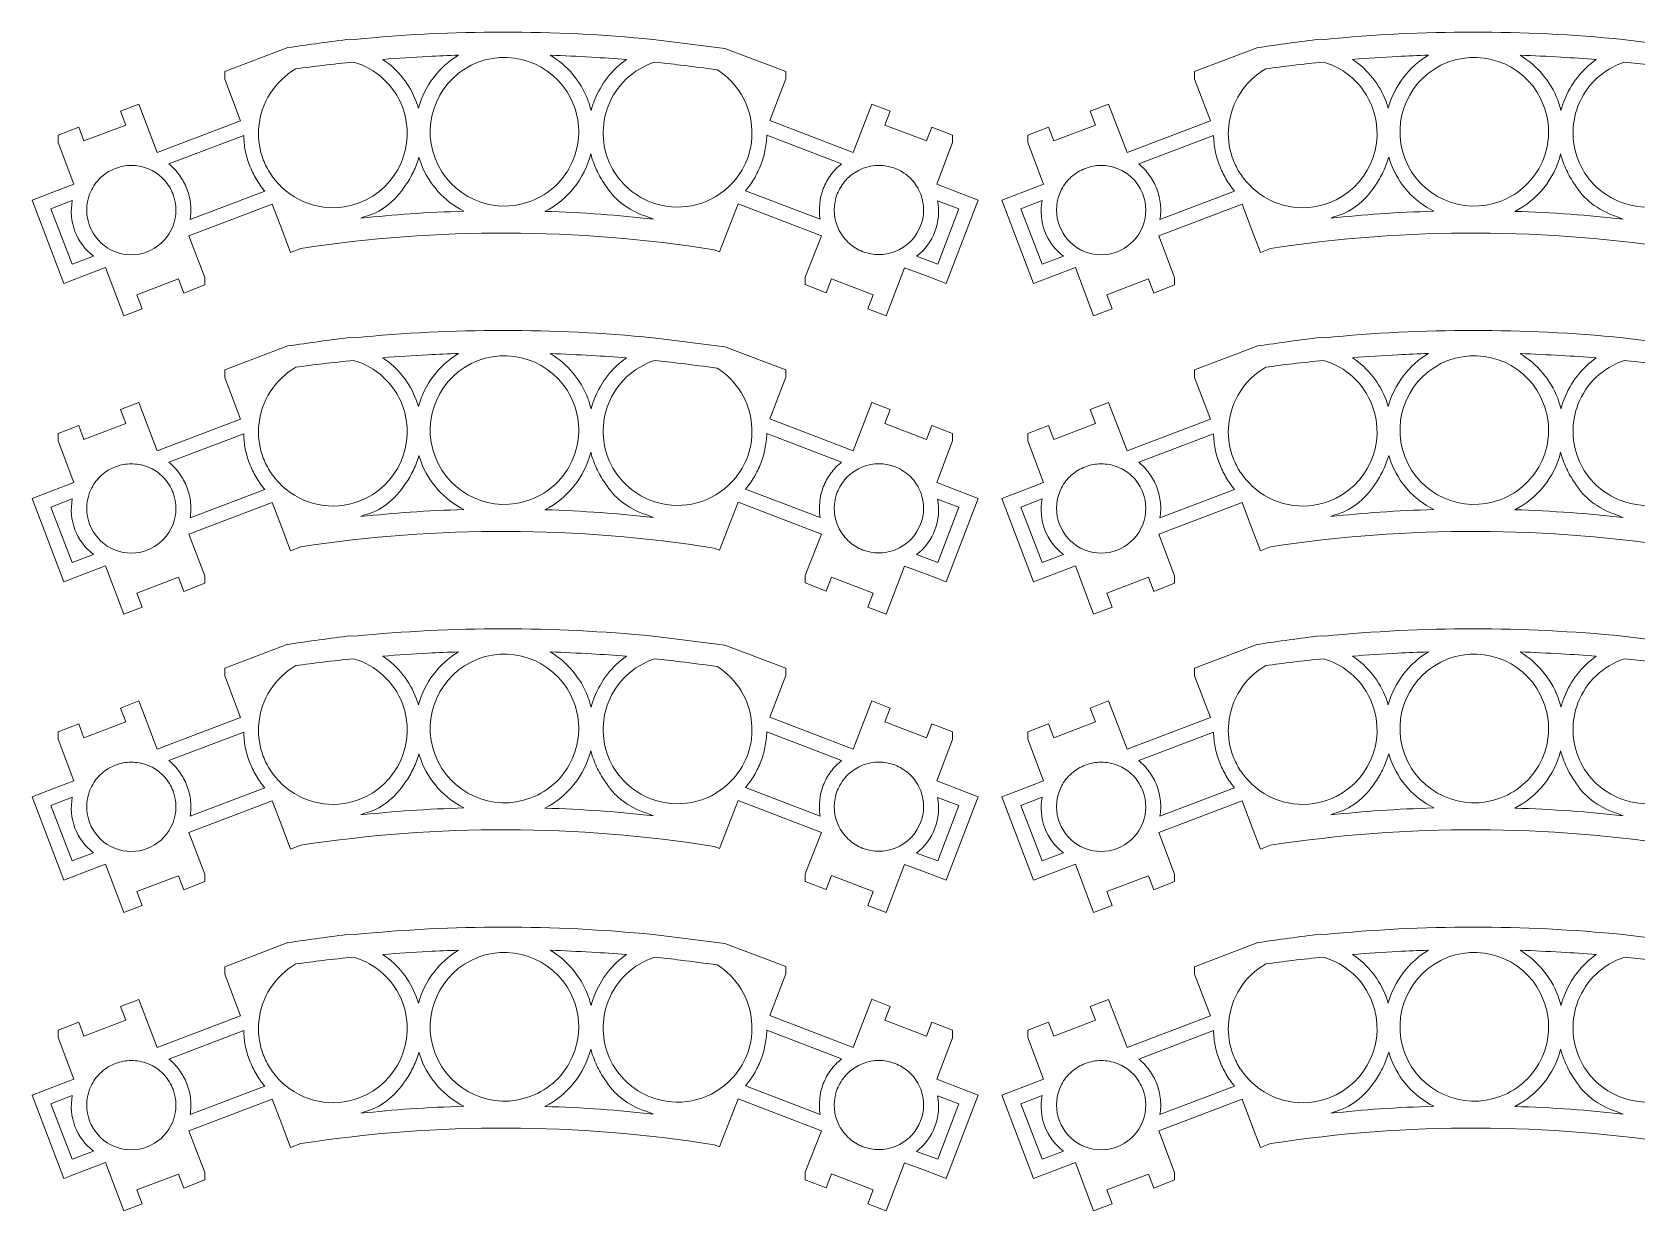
# Model space of a CAD drawing. Header units: millimetres. Extents: x 111 to 659, y 345 to 953.
# Drawn here: x 176.3 to 283.9, y 643.6 to 722.6 of the extents above; entities that cross this region are included whole.
import ezdxf

# ---------------------------------------------------------------- set-up
doc = ezdxf.new("R2010")
doc.units = ezdxf.units.MM
doc.header["$MEASUREMENT"] = 0
doc.layers.get('0').update_dxf_attribs({"linetype": 'CONTINUOUS', "lineweight": 0})

msp = doc.modelspace()

# ---------------------------------------------------------------- linework, layer by layer
for p, q in [((197.65, 722.12), (197.93, 722.1)), ((222.74, 721.5), (217.92, 722.1)), ((262.65, 722.12), (262.93, 722.1)), ((287.74, 721.5), (282.92, 722.1)), ((193.45, 721.55), (189.21, 719.94)), ((226.83, 719.96), (222.74, 721.5)), ((258.45, 721.55), (254.21, 719.94)), ((189.21, 719.44), (189.21, 719.94)), ((226.83, 719.96), (226.83, 719.46)), ((254.21, 719.44), (254.21, 719.94)), ((189.21, 719.44), (190.28, 716.64)), ((225.75, 716.67), (226.83, 719.46)), ((254.21, 719.44), (255.28, 716.64)), ((183.45, 717.75), (182.22, 717.28)), ((184.69, 714.52), (183.45, 717.75)), ((232.58, 717.76), (231.34, 714.53)), ((233.81, 717.28), (232.58, 717.76)), ((248.45, 717.75), (247.22, 717.28)), ((249.69, 714.52), (248.45, 717.75)), ((182.58, 716.35), (179.78, 715.29)), ((182.22, 717.28), (182.58, 716.35)), ((190.28, 716.64), (184.69, 714.52)), ((231.34, 714.53), (225.75, 716.67)), ((233.45, 716.36), (233.81, 717.28)), ((236.24, 715.29), (233.45, 716.36)), ((247.58, 716.35), (244.78, 715.29)), ((247.22, 717.28), (247.58, 716.35)), ((255.28, 716.64), (249.69, 714.52)), ((179.43, 716.22), (178.04, 715.69)), ((178.04, 715.69), (178.04, 715.19)), ((179.78, 715.29), (179.43, 716.22)), ((236.6, 716.22), (236.24, 715.29)), ((237.99, 715.68), (236.6, 716.22)), ((237.99, 715.18), (237.99, 715.68)), ((244.43, 716.22), (243.04, 715.69)), ((243.04, 715.69), (243.04, 715.19)), ((244.78, 715.29), (244.43, 716.22)), ((178.04, 715.19), (179.09, 712.39)), ((236.93, 712.39), (237.99, 715.18)), ((243.04, 715.19), (244.09, 712.39)), ((179.09, 712.39), (177.7, 711.86)), ((238.32, 711.86), (236.93, 712.39)), ((244.09, 712.39), (242.7, 711.86)), ((177.7, 711.86), (176.3, 711.33)), ((176.3, 711.33), (178.43, 705.74)), ((186.81, 708.93), (192.4, 711.05)), ((192.4, 711.05), (193.04, 709.39)), ((222.37, 707.86), (223.62, 711.08)), ((223.62, 711.08), (229.2, 708.94)), ((237.57, 705.73), (239.72, 711.32)), ((239.72, 711.32), (238.32, 711.86)), ((242.7, 711.86), (241.3, 711.33)), ((241.3, 711.33), (243.43, 705.74)), ((251.81, 708.93), (257.4, 711.05)), ((257.4, 711.05), (258.04, 709.39)), ((187.88, 706.14), (186.81, 708.93)), ((193.04, 709.39), (193.63, 707.82)), ((229.2, 708.94), (228.12, 706.16)), ((252.88, 706.14), (251.81, 708.93)), ((258.04, 709.39), (258.63, 707.82)), ((193.63, 707.82), (194.31, 708.08)), ((222.01, 708), (222.37, 707.86)), ((222.54, 708.3), (222.54, 708.3)), ((258.63, 707.82), (259.31, 708.08)), ((179.82, 706.27), (181.23, 706.81)), ((181.23, 706.81), (182.45, 703.57)), ((233.54, 703.58), (234.78, 706.79)), ((234.78, 706.79), (236.18, 706.27)), ((244.82, 706.27), (246.23, 706.81)), ((246.23, 706.81), (247.45, 703.57)), ((178.43, 705.74), (179.82, 706.27)), ((183.33, 704.97), (186.12, 706.04)), ((186.12, 706.04), (186.48, 705.1)), ((186.48, 705.1), (187.88, 705.64)), ((187.88, 706.14), (187.88, 705.64)), ((228.12, 705.66), (228.12, 706.16)), ((228.12, 705.66), (229.53, 705.12)), ((229.53, 705.12), (229.88, 706.05)), ((229.88, 706.05), (232.67, 704.97)), ((236.18, 706.27), (237.57, 705.73)), ((243.43, 705.74), (244.82, 706.27)), ((248.33, 704.97), (251.12, 706.04)), ((251.12, 706.04), (251.48, 705.1)), ((251.48, 705.1), (252.88, 705.64)), ((252.88, 706.14), (252.88, 705.64)), ((183.69, 704.04), (183.33, 704.97)), ((232.67, 704.97), (232.31, 704.04)), ((248.69, 704.04), (248.33, 704.97)), ((182.45, 703.57), (183.69, 704.04)), ((232.31, 704.04), (233.54, 703.58)), ((247.45, 703.57), (248.69, 704.04)), ((193.45, 701.55), (189.21, 699.94)), ((197.65, 702.12), (197.93, 702.1)), ((222.74, 701.5), (217.92, 702.1)), ((226.83, 699.96), (222.74, 701.5)), ((258.45, 701.55), (254.21, 699.94)), ((262.65, 702.12), (262.93, 702.1)), ((287.74, 701.5), (282.92, 702.1)), ((189.21, 699.44), (189.21, 699.94)), ((189.21, 699.44), (190.28, 696.64)), ((225.75, 696.67), (226.83, 699.46)), ((226.83, 699.96), (226.83, 699.46)), ((254.21, 699.44), (254.21, 699.94)), ((254.21, 699.44), (255.28, 696.64)), ((183.45, 697.75), (182.22, 697.28)), ((182.22, 697.28), (182.58, 696.35)), ((184.69, 694.52), (183.45, 697.75)), ((232.58, 697.76), (231.34, 694.53)), ((233.81, 697.28), (232.58, 697.76)), ((233.45, 696.36), (233.81, 697.28)), ((248.45, 697.75), (247.22, 697.28)), ((247.22, 697.28), (247.58, 696.35)), ((249.69, 694.52), (248.45, 697.75)), ((179.43, 696.22), (178.04, 695.69)), ((179.78, 695.29), (179.43, 696.22)), ((182.58, 696.35), (179.78, 695.29)), ((190.28, 696.64), (184.69, 694.52)), ((231.34, 694.53), (225.75, 696.67)), ((236.24, 695.29), (233.45, 696.36)), ((236.6, 696.22), (236.24, 695.29)), ((237.99, 695.68), (236.6, 696.22)), ((244.43, 696.22), (243.04, 695.69)), ((244.78, 695.29), (244.43, 696.22)), ((247.58, 696.35), (244.78, 695.29)), ((255.28, 696.64), (249.69, 694.52)), ((178.04, 695.69), (178.04, 695.19)), ((178.04, 695.19), (179.09, 692.39)), ((236.93, 692.39), (237.99, 695.18)), ((237.99, 695.18), (237.99, 695.68)), ((243.04, 695.69), (243.04, 695.19)), ((243.04, 695.19), (244.09, 692.39)), ((177.7, 691.86), (176.3, 691.33)), ((179.09, 692.39), (177.7, 691.86)), ((238.32, 691.86), (236.93, 692.39)), ((239.72, 691.32), (238.32, 691.86)), ((242.7, 691.86), (241.3, 691.33)), ((244.09, 692.39), (242.7, 691.86)), ((176.3, 691.33), (178.43, 685.74)), ((186.81, 688.93), (192.4, 691.05)), ((192.4, 691.05), (193.04, 689.39)), ((222.37, 687.86), (223.62, 691.08)), ((223.62, 691.08), (229.2, 688.94)), ((237.57, 685.73), (239.72, 691.32)), ((241.3, 691.33), (243.43, 685.74)), ((251.81, 688.93), (257.4, 691.05)), ((257.4, 691.05), (258.04, 689.39)), ((187.88, 686.14), (186.81, 688.93)), ((193.04, 689.39), (193.63, 687.82)), ((229.2, 688.94), (228.12, 686.16)), ((252.88, 686.14), (251.81, 688.93)), ((258.04, 689.39), (258.63, 687.82)), ((193.63, 687.82), (194.31, 688.08)), ((222.01, 688), (222.37, 687.86)), ((222.54, 688.3), (222.54, 688.3)), ((258.63, 687.82), (259.31, 688.08)), ((178.43, 685.74), (179.82, 686.27)), ((179.82, 686.27), (181.23, 686.81)), ((181.23, 686.81), (182.45, 683.57)), ((233.54, 683.58), (234.78, 686.79)), ((234.78, 686.79), (236.18, 686.27)), ((236.18, 686.27), (237.57, 685.73)), ((243.43, 685.74), (244.82, 686.27)), ((244.82, 686.27), (246.23, 686.81)), ((246.23, 686.81), (247.45, 683.57)), ((183.33, 684.97), (186.12, 686.04)), ((186.12, 686.04), (186.48, 685.1)), ((186.48, 685.1), (187.88, 685.64)), ((187.88, 686.14), (187.88, 685.64)), ((228.12, 685.66), (228.12, 686.16)), ((228.12, 685.66), (229.53, 685.12)), ((229.53, 685.12), (229.88, 686.05)), ((229.88, 686.05), (232.67, 684.97)), ((248.33, 684.97), (251.12, 686.04)), ((251.12, 686.04), (251.48, 685.1)), ((251.48, 685.1), (252.88, 685.64)), ((252.88, 686.14), (252.88, 685.64)), ((183.69, 684.04), (183.33, 684.97)), ((232.67, 684.97), (232.31, 684.04)), ((248.69, 684.04), (248.33, 684.97)), ((182.45, 683.57), (183.69, 684.04)), ((232.31, 684.04), (233.54, 683.58)), ((247.45, 683.57), (248.69, 684.04)), ((197.65, 682.12), (197.93, 682.1)), ((222.74, 681.5), (217.92, 682.1)), ((262.65, 682.12), (262.93, 682.1)), ((287.74, 681.5), (282.92, 682.1)), ((193.45, 681.55), (189.21, 679.94)), ((226.83, 679.96), (222.74, 681.5)), ((258.45, 681.55), (254.21, 679.94)), ((189.21, 679.44), (189.21, 679.94)), ((226.83, 679.96), (226.83, 679.46)), ((254.21, 679.44), (254.21, 679.94)), ((189.21, 679.44), (190.28, 676.64)), ((225.75, 676.67), (226.83, 679.46)), ((254.21, 679.44), (255.28, 676.64)), ((183.45, 677.75), (182.22, 677.28)), ((184.69, 674.52), (183.45, 677.75)), ((232.58, 677.76), (231.34, 674.53)), ((233.81, 677.28), (232.58, 677.76)), ((248.45, 677.75), (247.22, 677.28)), ((249.69, 674.52), (248.45, 677.75)), ((182.22, 677.28), (182.58, 676.35)), ((190.28, 676.64), (184.69, 674.52)), ((231.34, 674.53), (225.75, 676.67)), ((233.45, 676.36), (233.81, 677.28)), ((247.22, 677.28), (247.58, 676.35)), ((255.28, 676.64), (249.69, 674.52)), ((179.43, 676.22), (178.04, 675.69)), ((178.04, 675.69), (178.04, 675.19)), ((179.78, 675.29), (179.43, 676.22)), ((182.58, 676.35), (179.78, 675.29)), ((236.24, 675.29), (233.45, 676.36)), ((236.6, 676.22), (236.24, 675.29)), ((237.99, 675.68), (236.6, 676.22)), ((237.99, 675.18), (237.99, 675.68)), ((244.43, 676.22), (243.04, 675.69)), ((243.04, 675.69), (243.04, 675.19)), ((244.78, 675.29), (244.43, 676.22)), ((247.58, 676.35), (244.78, 675.29)), ((178.04, 675.19), (179.09, 672.39)), ((236.93, 672.39), (237.99, 675.18)), ((243.04, 675.19), (244.09, 672.39)), ((179.09, 672.39), (177.7, 671.86)), ((238.32, 671.86), (236.93, 672.39)), ((244.09, 672.39), (242.7, 671.86)), ((177.7, 671.86), (176.3, 671.33)), ((176.3, 671.33), (178.43, 665.74)), ((237.57, 665.73), (239.72, 671.32)), ((239.72, 671.32), (238.32, 671.86)), ((242.7, 671.86), (241.3, 671.33)), ((241.3, 671.33), (243.43, 665.74)), ((186.81, 668.93), (192.4, 671.05)), ((192.4, 671.05), (193.04, 669.39)), ((222.37, 667.86), (223.62, 671.08)), ((223.62, 671.08), (229.2, 668.94)), ((251.81, 668.93), (257.4, 671.05)), ((257.4, 671.05), (258.04, 669.39)), ((193.04, 669.39), (193.63, 667.82)), ((258.04, 669.39), (258.63, 667.82)), ((187.88, 666.14), (186.81, 668.93)), ((193.63, 667.82), (194.31, 668.08)), ((222.01, 668), (222.37, 667.86)), ((222.54, 668.3), (222.54, 668.3)), ((229.2, 668.94), (228.12, 666.16)), ((252.88, 666.14), (251.81, 668.93)), ((258.63, 667.82), (259.31, 668.08)), ((178.43, 665.74), (179.82, 666.27)), ((179.82, 666.27), (181.23, 666.81)), ((181.23, 666.81), (182.45, 663.57)), ((183.33, 664.97), (186.12, 666.04)), ((186.12, 666.04), (186.48, 665.1)), ((187.88, 666.14), (187.88, 665.64)), ((228.12, 665.66), (228.12, 666.16)), ((229.53, 665.12), (229.88, 666.05)), ((229.88, 666.05), (232.67, 664.97)), ((233.54, 663.58), (234.78, 666.79)), ((234.78, 666.79), (236.18, 666.27)), ((236.18, 666.27), (237.57, 665.73)), ((243.43, 665.74), (244.82, 666.27)), ((244.82, 666.27), (246.23, 666.81)), ((246.23, 666.81), (247.45, 663.57)), ((248.33, 664.97), (251.12, 666.04)), ((251.12, 666.04), (251.48, 665.1)), ((252.88, 666.14), (252.88, 665.64)), ((183.69, 664.04), (183.33, 664.97)), ((186.48, 665.1), (187.88, 665.64)), ((228.12, 665.66), (229.53, 665.12)), ((232.67, 664.97), (232.31, 664.04)), ((248.69, 664.04), (248.33, 664.97)), ((251.48, 665.1), (252.88, 665.64)), ((182.45, 663.57), (183.69, 664.04)), ((232.31, 664.04), (233.54, 663.58)), ((247.45, 663.57), (248.69, 664.04)), ((193.45, 661.55), (189.21, 659.94)), ((197.65, 662.12), (197.93, 662.1)), ((222.74, 661.5), (217.92, 662.1)), ((226.83, 659.96), (222.74, 661.5)), ((258.45, 661.55), (254.21, 659.94)), ((262.65, 662.12), (262.93, 662.1)), ((287.74, 661.5), (282.92, 662.1)), ((189.21, 659.44), (189.21, 659.94)), ((189.21, 659.44), (190.28, 656.64)), ((225.75, 656.67), (226.83, 659.46)), ((226.83, 659.96), (226.83, 659.46)), ((254.21, 659.44), (254.21, 659.94)), ((254.21, 659.44), (255.28, 656.64)), ((183.45, 657.75), (182.22, 657.28)), ((182.22, 657.28), (182.58, 656.35)), ((184.69, 654.52), (183.45, 657.75)), ((232.58, 657.76), (231.34, 654.53)), ((233.81, 657.28), (232.58, 657.76)), ((233.45, 656.36), (233.81, 657.28)), ((248.45, 657.75), (247.22, 657.28)), ((247.22, 657.28), (247.58, 656.35)), ((249.69, 654.52), (248.45, 657.75)), ((179.43, 656.22), (178.04, 655.69)), ((179.78, 655.29), (179.43, 656.22)), ((182.58, 656.35), (179.78, 655.29)), ((190.28, 656.64), (184.69, 654.52)), ((231.34, 654.53), (225.75, 656.67)), ((236.24, 655.29), (233.45, 656.36)), ((236.6, 656.22), (236.24, 655.29)), ((237.99, 655.68), (236.6, 656.22)), ((244.43, 656.22), (243.04, 655.69)), ((244.78, 655.29), (244.43, 656.22)), ((247.58, 656.35), (244.78, 655.29)), ((255.28, 656.64), (249.69, 654.52)), ((178.04, 655.69), (178.04, 655.19)), ((178.04, 655.19), (179.09, 652.39)), ((236.93, 652.39), (237.99, 655.18)), ((237.99, 655.18), (237.99, 655.68)), ((243.04, 655.69), (243.04, 655.19)), ((243.04, 655.19), (244.09, 652.39)), ((177.7, 651.86), (176.3, 651.33)), ((179.09, 652.39), (177.7, 651.86)), ((238.32, 651.86), (236.93, 652.39)), ((239.72, 651.32), (238.32, 651.86)), ((242.7, 651.86), (241.3, 651.33)), ((244.09, 652.39), (242.7, 651.86)), ((176.3, 651.33), (178.43, 645.74)), ((186.81, 648.93), (192.4, 651.05)), ((192.4, 651.05), (193.04, 649.39)), ((222.37, 647.86), (223.62, 651.08)), ((223.62, 651.08), (229.2, 648.94)), ((237.57, 645.73), (239.72, 651.32)), ((241.3, 651.33), (243.43, 645.74)), ((251.81, 648.93), (257.4, 651.05)), ((257.4, 651.05), (258.04, 649.39)), ((187.88, 646.14), (186.81, 648.93)), ((193.04, 649.39), (193.63, 647.82)), ((229.2, 648.94), (228.12, 646.16)), ((252.88, 646.14), (251.81, 648.93)), ((258.04, 649.39), (258.63, 647.82)), ((193.63, 647.82), (194.31, 648.08)), ((222.01, 648), (222.37, 647.86)), ((222.54, 648.3), (222.54, 648.3)), ((258.63, 647.82), (259.31, 648.08)), ((179.82, 646.27), (181.23, 646.81)), ((181.23, 646.81), (182.45, 643.57)), ((233.54, 643.58), (234.78, 646.79)), ((234.78, 646.79), (236.18, 646.27)), ((244.82, 646.27), (246.23, 646.81)), ((246.23, 646.81), (247.45, 643.57)), ((178.43, 645.74), (179.82, 646.27)), ((183.33, 644.97), (186.12, 646.04)), ((186.12, 646.04), (186.48, 645.1)), ((186.48, 645.1), (187.88, 645.64)), ((187.88, 646.14), (187.88, 645.64)), ((228.12, 645.66), (228.12, 646.16)), ((228.12, 645.66), (229.53, 645.12)), ((229.53, 645.12), (229.88, 646.05)), ((229.88, 646.05), (232.67, 644.97)), ((236.18, 646.27), (237.57, 645.73)), ((243.43, 645.74), (244.82, 646.27)), ((248.33, 644.97), (251.12, 646.04)), ((251.12, 646.04), (251.48, 645.1)), ((251.48, 645.1), (252.88, 645.64)), ((252.88, 646.14), (252.88, 645.64)), ((183.69, 644.04), (183.33, 644.97)), ((232.67, 644.97), (232.31, 644.04)), ((248.69, 644.04), (248.33, 644.97)), ((182.45, 643.57), (183.69, 644.04)), ((232.31, 644.04), (233.54, 643.58)), ((247.45, 643.57), (248.69, 644.04))]:
    msp.add_line(p, q)
for points in [[(202.05, 717.93, 0.077823), (201.16, 719.51, 0.076395), (199.81, 720.76, -0.005371), (202.83, 720.96, -0.007873), (204.89, 721.04, 0.194251), (202.2, 717.5), (202.05, 717.93)], [(212.61, 717.68, -0.415192), (209.73, 711.25, -0.413691), (203.31, 714.13, -0.413162), (206.19, 720.57, -0.414145), (212.61, 717.68)], [(213.98, 717.98, 0.013291), (213.84, 717.58, 0.02236), (213.77, 717.33, 0.004326), (213.61, 717.88, 0.014539), (213.55, 718.04, 0.16748), (211.03, 721.04, -0.00559), (213.79, 720.91, -0.006552), (216.14, 720.75, 0.076515), (214.87, 719.55, 0.074146), (213.98, 717.98)], [(267.05, 717.93, 0.077823), (266.16, 719.51, 0.076395), (264.81, 720.76, -0.005371), (267.83, 720.96, -0.007873), (269.89, 721.04, 0.194251), (267.2, 717.5), (267.05, 717.93)], [(277.61, 717.68, -0.415192), (274.73, 711.25, -0.413691), (268.31, 714.13, -0.413162), (271.19, 720.57, -0.414145), (277.61, 717.68)], [(278.98, 717.98, 0.013291), (278.84, 717.58, 0.02236), (278.77, 717.33, 0.004326), (278.61, 717.88, 0.014539), (278.55, 718.04, 0.16748), (276.03, 721.04, -0.00559), (278.79, 720.91, -0.006552), (281.14, 720.75, 0.076515), (279.87, 719.55, 0.074146), (278.98, 717.98)], [(198.23, 711.14, -0.287831), (193.05, 712.18), (192.91, 712.32, -0.052854), (192.28, 713.1, -0.050815), (191.8, 714.03, -0.102063), (191.48, 716.04), (191.5, 716.24, -0.24494), (193.98, 720.12, -0.00509), (195.8, 720.36, -0.004547), (197.85, 720.58, -0.236269), (201.12, 717.57, -0.414028), (198.23, 711.14)], [(224.53, 716.27), (224.54, 716.07, -0.054425), (224.49, 715.05, -0.053487), (224.22, 714.05, -0.100953), (223.12, 712.35), (222.98, 712.21, -0.287067), (217.78, 711.19, -0.415558), (214.91, 717.62, -0.226917), (218.02, 720.57, -0.007068), (219.76, 720.38, -0.005027), (222.21, 720.06, -0.236584), (224.53, 716.27)], [(263.23, 711.14, -0.287831), (258.05, 712.18), (257.91, 712.32, -0.052854), (257.28, 713.1, -0.050815), (256.8, 714.03, -0.102063), (256.48, 716.04), (256.5, 716.24, -0.24494), (258.98, 720.12, -0.00509), (260.8, 720.36, -0.004547), (262.85, 720.58, -0.236269), (266.12, 717.57, -0.414028), (263.23, 711.14)], [(289.53, 716.27), (289.54, 716.07, -0.054425), (289.49, 715.05, -0.053487), (289.22, 714.05, -0.100953), (288.12, 712.35), (287.98, 712.21, -0.287067), (282.78, 711.19, -0.415558), (279.91, 717.62, -0.226917), (283.02, 720.57, -0.007068), (284.76, 720.38, -0.005027), (287.21, 720.06, -0.236584), (289.53, 716.27)], [(186.68, 712.08, 0.06475), (186.18, 713, 0.065968), (185.47, 713.75), (190.49, 715.66, 0.044697), (190.59, 714.66, 0.043134), (190.88, 713.67, 0.041118), (191.32, 712.75, 0.041962), (191.9, 711.93), (186.89, 710.02, 0.069681), (186.93, 711.04, 0.065961), (186.68, 712.08)], [(229.33, 712.1, 0.132628), (229.12, 710.04), (224.12, 711.96, 0.041693), (224.69, 712.76, 0.038876), (225.15, 713.7, 0.042088), (225.42, 714.63, 0.03848), (225.55, 715.68), (230.56, 713.76, 0.066325), (229.84, 713.02, 0.064288), (229.33, 712.1)], [(251.68, 712.08, 0.06475), (251.18, 713, 0.065968), (250.47, 713.75), (255.49, 715.66, 0.044697), (255.59, 714.66, 0.043134), (255.88, 713.67, 0.041118), (256.32, 712.75, 0.041962), (256.9, 711.93), (251.89, 710.02, 0.069681), (251.93, 711.04, 0.065961), (251.68, 712.08)], [(198.34, 710.11), (198.59, 710.22, 0.100766), (200.05, 710.93, 0.086609), (201.33, 712.32, 0.043118), (201.86, 713.23, 0.043491), (202.23, 714.21), (202.37, 713.78, 0.186024), (205.24, 710.58, 0.009334), (201.65, 710.41, 0.010074), (198.34, 710.11)], [(214.7, 712.37, 0.091045), (215.82, 711.11, 0.084168), (217.43, 710.25), (217.94, 710.05, 0.010209), (214.41, 710.38, 0.009685), (210.67, 710.57, 0.106995), (212.62, 712.15, 0.105702), (213.75, 714.42, 0.045155), (214.14, 713.34, 0.046146), (214.7, 712.37)], [(263.34, 710.11), (263.59, 710.22, 0.100766), (265.05, 710.93, 0.086609), (266.33, 712.32, 0.043118), (266.86, 713.23, 0.043491), (267.23, 714.21), (267.37, 713.78, 0.186024), (270.24, 710.58, 0.009334), (266.65, 710.41, 0.010074), (263.34, 710.11)], [(279.7, 712.37, 0.091045), (280.82, 711.11, 0.084168), (282.43, 710.25), (282.94, 710.05, 0.010209), (279.41, 710.38, 0.009685), (275.67, 710.57, 0.106995), (277.62, 712.15, 0.105702), (278.75, 714.42, 0.045155), (279.14, 713.34, 0.046146), (279.7, 712.37)], [(184.02, 707.86, -0.182868), (181.89, 707.86), (181.58, 708, -0.184268), (180.16, 709.6, -0.182216), (180.16, 711.73), (180.3, 712.04, -0.090804), (180.97, 712.9, -0.092576), (181.9, 713.45, -0.093671), (182.94, 713.65, -0.089911), (184.03, 713.45), (184.34, 713.32, -0.091831), (185.18, 712.66, -0.08886), (185.75, 711.72, -0.181041), (185.75, 709.59), (185.61, 709.29, -0.181394), (184.02, 707.86)], [(234.12, 713.46, -0.088924), (235.07, 712.88, -0.092954), (235.72, 712.04), (235.86, 711.73, -0.087529), (236.05, 710.63, -0.092877), (235.85, 709.6, -0.186269), (234.43, 708.01), (234.11, 707.87, -0.18288), (231.99, 707.87, -0.092851), (231.08, 708.42, -0.088925), (230.4, 709.29), (230.26, 709.6, -0.184249), (230.27, 711.74, -0.087631), (230.85, 712.67, -0.090656), (231.69, 713.32), (232, 713.46, -0.184413), (234.12, 713.46)], [(249.02, 707.86, -0.182868), (246.89, 707.86), (246.58, 708, -0.184268), (245.16, 709.6, -0.182216), (245.16, 711.73), (245.3, 712.04, -0.090804), (245.97, 712.9, -0.092576), (246.9, 713.45, -0.093671), (247.94, 713.65, -0.089911), (249.03, 713.45), (249.34, 713.32, -0.091831), (250.18, 712.66, -0.08886), (250.75, 711.72, -0.181041), (250.75, 709.59), (250.61, 709.29, -0.181394), (249.02, 707.86)], [(178.99, 707.03), (180.42, 707.57, -0.285719), (179, 711.3), (177.57, 710.75), (178.99, 707.03)], [(237, 707.03), (235.57, 707.56, 0.285719), (236.99, 711.29), (238.42, 710.74), (237, 707.03)], [(243.99, 707.03), (245.42, 707.57, -0.285719), (244, 711.3), (242.57, 710.75), (243.99, 707.03)], [(198.23, 691.14, -0.287831), (193.05, 692.18), (192.91, 692.32, -0.052854), (192.28, 693.1, -0.050815), (191.8, 694.03, -0.102063), (191.48, 696.04), (191.5, 696.24, -0.24494), (193.98, 700.12, -0.00509), (195.8, 700.36, -0.004547), (197.85, 700.58, -0.236269), (201.12, 697.57, -0.414028), (198.23, 691.14)], [(202.05, 697.93, 0.077823), (201.16, 699.51, 0.076395), (199.81, 700.76, -0.005371), (202.83, 700.96, -0.007873), (204.89, 701.04, 0.194251), (202.2, 697.5), (202.05, 697.93)], [(212.61, 697.68, -0.415192), (209.73, 691.25, -0.413691), (203.31, 694.13, -0.413162), (206.19, 700.57, -0.414145), (212.61, 697.68)], [(213.98, 697.98, 0.013291), (213.84, 697.58, 0.02236), (213.77, 697.33, 0.004326), (213.61, 697.88, 0.014539), (213.55, 698.04, 0.16748), (211.03, 701.04, -0.00559), (213.79, 700.91, -0.006552), (216.14, 700.75, 0.076515), (214.87, 699.55, 0.074146), (213.98, 697.98)], [(224.53, 696.27), (224.54, 696.07, -0.054425), (224.49, 695.05, -0.053487), (224.22, 694.05, -0.100953), (223.12, 692.35), (222.98, 692.21, -0.287067), (217.78, 691.19, -0.415558), (214.91, 697.62, -0.226917), (218.02, 700.57, -0.007068), (219.76, 700.38, -0.005027), (222.21, 700.06, -0.236584), (224.53, 696.27)], [(263.23, 691.14, -0.287831), (258.05, 692.18), (257.91, 692.32, -0.052854), (257.28, 693.1, -0.050815), (256.8, 694.03, -0.102063), (256.48, 696.04), (256.5, 696.24, -0.24494), (258.98, 700.12, -0.00509), (260.8, 700.36, -0.004547), (262.85, 700.58, -0.236269), (266.12, 697.57, -0.414028), (263.23, 691.14)], [(267.05, 697.93, 0.077823), (266.16, 699.51, 0.076395), (264.81, 700.76, -0.005371), (267.83, 700.96, -0.007873), (269.89, 701.04, 0.194251), (267.2, 697.5), (267.05, 697.93)], [(277.61, 697.68, -0.415192), (274.73, 691.25, -0.413691), (268.31, 694.13, -0.413162), (271.19, 700.57, -0.414145), (277.61, 697.68)], [(278.98, 697.98, 0.013291), (278.84, 697.58, 0.02236), (278.77, 697.33, 0.004326), (278.61, 697.88, 0.014539), (278.55, 698.04, 0.16748), (276.03, 701.04, -0.00559), (278.79, 700.91, -0.006552), (281.14, 700.75, 0.076515), (279.87, 699.55, 0.074146), (278.98, 697.98)], [(289.53, 696.27), (289.54, 696.07, -0.054425), (289.49, 695.05, -0.053487), (289.22, 694.05, -0.100953), (288.12, 692.35), (287.98, 692.21, -0.287067), (282.78, 691.19, -0.415558), (279.91, 697.62, -0.226917), (283.02, 700.57, -0.007068), (284.76, 700.38, -0.005027), (287.21, 700.06, -0.236584), (289.53, 696.27)], [(186.68, 692.08, 0.06475), (186.18, 693, 0.065968), (185.47, 693.75), (190.49, 695.66, 0.044697), (190.59, 694.66, 0.043134), (190.88, 693.67, 0.041118), (191.32, 692.75, 0.041962), (191.9, 691.93), (186.89, 690.02, 0.069681), (186.93, 691.04, 0.065961), (186.68, 692.08)], [(229.33, 692.1, 0.132628), (229.12, 690.04), (224.12, 691.96, 0.041693), (224.69, 692.76, 0.038876), (225.15, 693.7, 0.042088), (225.42, 694.63, 0.03848), (225.55, 695.68), (230.56, 693.76, 0.066325), (229.84, 693.02, 0.064288), (229.33, 692.1)], [(251.68, 692.08, 0.06475), (251.18, 693, 0.065968), (250.47, 693.75), (255.49, 695.66, 0.044697), (255.59, 694.66, 0.043134), (255.88, 693.67, 0.041118), (256.32, 692.75, 0.041962), (256.9, 691.93), (251.89, 690.02, 0.069681), (251.93, 691.04, 0.065961), (251.68, 692.08)], [(198.34, 690.11), (198.59, 690.22, 0.100766), (200.05, 690.93, 0.086609), (201.33, 692.32, 0.043118), (201.86, 693.23, 0.043491), (202.23, 694.21), (202.37, 693.78, 0.186024), (205.24, 690.58, 0.009334), (201.65, 690.41, 0.010074), (198.34, 690.11)], [(214.7, 692.37, 0.091045), (215.82, 691.11, 0.084168), (217.43, 690.25), (217.94, 690.05, 0.010209), (214.41, 690.38, 0.009685), (210.67, 690.57, 0.106995), (212.62, 692.15, 0.105702), (213.75, 694.42, 0.045155), (214.14, 693.34, 0.046146), (214.7, 692.37)], [(263.34, 690.11), (263.59, 690.22, 0.100766), (265.05, 690.93, 0.086609), (266.33, 692.32, 0.043118), (266.86, 693.23, 0.043491), (267.23, 694.21), (267.37, 693.78, 0.186024), (270.24, 690.58, 0.009334), (266.65, 690.41, 0.010074), (263.34, 690.11)], [(279.7, 692.37, 0.091045), (280.82, 691.11, 0.084168), (282.43, 690.25), (282.94, 690.05, 0.010209), (279.41, 690.38, 0.009685), (275.67, 690.57, 0.106995), (277.62, 692.15, 0.105702), (278.75, 694.42, 0.045155), (279.14, 693.34, 0.046146), (279.7, 692.37)], [(184.02, 687.86, -0.182868), (181.89, 687.86), (181.58, 688, -0.184268), (180.16, 689.6, -0.182216), (180.16, 691.73), (180.3, 692.04, -0.090804), (180.97, 692.9, -0.092576), (181.9, 693.45, -0.093671), (182.94, 693.65, -0.089911), (184.03, 693.45), (184.34, 693.32, -0.091831), (185.18, 692.66, -0.08886), (185.75, 691.72, -0.181041), (185.75, 689.59), (185.61, 689.29, -0.181394), (184.02, 687.86)], [(234.12, 693.46, -0.088924), (235.07, 692.88, -0.092954), (235.72, 692.04), (235.86, 691.73, -0.087529), (236.05, 690.63, -0.092877), (235.85, 689.6, -0.186269), (234.43, 688.01), (234.11, 687.87, -0.18288), (231.99, 687.87, -0.092851), (231.08, 688.42, -0.088925), (230.4, 689.29), (230.26, 689.6, -0.184249), (230.27, 691.74, -0.087631), (230.85, 692.67, -0.090656), (231.69, 693.32), (232, 693.46, -0.184413), (234.12, 693.46)], [(249.02, 687.86, -0.182868), (246.89, 687.86), (246.58, 688, -0.184268), (245.16, 689.6, -0.182216), (245.16, 691.73), (245.3, 692.04, -0.090804), (245.97, 692.9, -0.092576), (246.9, 693.45, -0.093671), (247.94, 693.65, -0.089911), (249.03, 693.45), (249.34, 693.32, -0.091831), (250.18, 692.66, -0.08886), (250.75, 691.72, -0.181041), (250.75, 689.59), (250.61, 689.29, -0.181394), (249.02, 687.86)], [(178.99, 687.03), (180.42, 687.57, -0.285719), (179, 691.3), (177.57, 690.75), (178.99, 687.03)], [(237, 687.03), (235.57, 687.56, 0.285719), (236.99, 691.29), (238.42, 690.74), (237, 687.03)], [(243.99, 687.03), (245.42, 687.57, -0.285719), (244, 691.3), (242.57, 690.75), (243.99, 687.03)], [(202.05, 677.93, 0.077823), (201.16, 679.51, 0.076395), (199.81, 680.76, -0.005371), (202.83, 680.96, -0.007873), (204.89, 681.04, 0.194251), (202.2, 677.5), (202.05, 677.93)], [(212.61, 677.68, -0.415192), (209.73, 671.25, -0.413691), (203.31, 674.13, -0.413162), (206.19, 680.57, -0.414145), (212.61, 677.68)], [(213.98, 677.98, 0.013291), (213.84, 677.58, 0.02236), (213.77, 677.33, 0.004326), (213.61, 677.88, 0.014539), (213.55, 678.04, 0.16748), (211.03, 681.04, -0.00559), (213.79, 680.91, -0.006552), (216.14, 680.75, 0.076515), (214.87, 679.55, 0.074146), (213.98, 677.98)], [(267.05, 677.93, 0.077823), (266.16, 679.51, 0.076395), (264.81, 680.76, -0.005371), (267.83, 680.96, -0.007873), (269.89, 681.04, 0.194251), (267.2, 677.5), (267.05, 677.93)], [(277.61, 677.68, -0.415192), (274.73, 671.25, -0.413691), (268.31, 674.13, -0.413162), (271.19, 680.57, -0.414145), (277.61, 677.68)], [(278.98, 677.98, 0.013291), (278.84, 677.58, 0.02236), (278.77, 677.33, 0.004326), (278.61, 677.88, 0.014539), (278.55, 678.04, 0.16748), (276.03, 681.04, -0.00559), (278.79, 680.91, -0.006552), (281.14, 680.75, 0.076515), (279.87, 679.55, 0.074146), (278.98, 677.98)], [(198.23, 671.14, -0.287831), (193.05, 672.18), (192.91, 672.32, -0.052854), (192.28, 673.1, -0.050815), (191.8, 674.03, -0.102063), (191.48, 676.04), (191.5, 676.24, -0.24494), (193.98, 680.12, -0.00509), (195.8, 680.36, -0.004547), (197.85, 680.58, -0.236269), (201.12, 677.57, -0.414028), (198.23, 671.14)], [(224.53, 676.27), (224.54, 676.07, -0.054425), (224.49, 675.05, -0.053487), (224.22, 674.05, -0.100953), (223.12, 672.35), (222.98, 672.21, -0.287067), (217.78, 671.19, -0.415558), (214.91, 677.62, -0.226917), (218.02, 680.57, -0.007068), (219.76, 680.38, -0.005027), (222.21, 680.06, -0.236584), (224.53, 676.27)], [(263.23, 671.14, -0.287831), (258.05, 672.18), (257.91, 672.32, -0.052854), (257.28, 673.1, -0.050815), (256.8, 674.03, -0.102063), (256.48, 676.04), (256.5, 676.24, -0.24494), (258.98, 680.12, -0.00509), (260.8, 680.36, -0.004547), (262.85, 680.58, -0.236269), (266.12, 677.57, -0.414028), (263.23, 671.14)], [(289.53, 676.27), (289.54, 676.07, -0.054425), (289.49, 675.05, -0.053487), (289.22, 674.05, -0.100953), (288.12, 672.35), (287.98, 672.21, -0.287067), (282.78, 671.19, -0.415558), (279.91, 677.62, -0.226917), (283.02, 680.57, -0.007068), (284.76, 680.38, -0.005027), (287.21, 680.06, -0.236584), (289.53, 676.27)], [(186.68, 672.08, 0.06475), (186.18, 673, 0.065968), (185.47, 673.75), (190.49, 675.66, 0.044697), (190.59, 674.66, 0.043134), (190.88, 673.67, 0.041118), (191.32, 672.75, 0.041962), (191.9, 671.93), (186.89, 670.02, 0.069681), (186.93, 671.04, 0.065961), (186.68, 672.08)], [(229.33, 672.1, 0.132628), (229.12, 670.04), (224.12, 671.96, 0.041693), (224.69, 672.76, 0.038876), (225.15, 673.7, 0.042088), (225.42, 674.63, 0.03848), (225.55, 675.68), (230.56, 673.76, 0.066325), (229.84, 673.02, 0.064288), (229.33, 672.1)], [(251.68, 672.08, 0.06475), (251.18, 673, 0.065968), (250.47, 673.75), (255.49, 675.66, 0.044697), (255.59, 674.66, 0.043134), (255.88, 673.67, 0.041118), (256.32, 672.75, 0.041962), (256.9, 671.93), (251.89, 670.02, 0.069681), (251.93, 671.04, 0.065961), (251.68, 672.08)], [(214.7, 672.37, 0.091045), (215.82, 671.11, 0.084168), (217.43, 670.25), (217.94, 670.05, 0.010209), (214.41, 670.38, 0.009685), (210.67, 670.57, 0.106995), (212.62, 672.15, 0.105702), (213.75, 674.42, 0.045155), (214.14, 673.34, 0.046146), (214.7, 672.37)], [(279.7, 672.37, 0.091045), (280.82, 671.11, 0.084168), (282.43, 670.25), (282.94, 670.05, 0.010209), (279.41, 670.38, 0.009685), (275.67, 670.57, 0.106995), (277.62, 672.15, 0.105702), (278.75, 674.42, 0.045155), (279.14, 673.34, 0.046146), (279.7, 672.37)], [(184.02, 667.86, -0.182868), (181.89, 667.86), (181.58, 668, -0.184268), (180.16, 669.6, -0.182216), (180.16, 671.73), (180.3, 672.04, -0.090804), (180.97, 672.9, -0.092576), (181.9, 673.45, -0.093671), (182.94, 673.65, -0.089911), (184.03, 673.45), (184.34, 673.32, -0.091831), (185.18, 672.66, -0.08886), (185.75, 671.72, -0.181041), (185.75, 669.59), (185.61, 669.29, -0.181394), (184.02, 667.86)], [(198.34, 670.11), (198.59, 670.22, 0.100766), (200.05, 670.93, 0.086609), (201.33, 672.32, 0.043118), (201.86, 673.23, 0.043491), (202.23, 674.21), (202.37, 673.78, 0.186024), (205.24, 670.58, 0.009334), (201.65, 670.41, 0.010074), (198.34, 670.11)], [(234.12, 673.46, -0.088924), (235.07, 672.88, -0.092954), (235.72, 672.04), (235.86, 671.73, -0.087529), (236.05, 670.63, -0.092877), (235.85, 669.6, -0.186269), (234.43, 668.01), (234.11, 667.87, -0.18288), (231.99, 667.87, -0.092851), (231.08, 668.42, -0.088925), (230.4, 669.29), (230.26, 669.6, -0.184249), (230.27, 671.74, -0.087631), (230.85, 672.67, -0.090656), (231.69, 673.32), (232, 673.46, -0.184413), (234.12, 673.46)], [(249.02, 667.86, -0.182868), (246.89, 667.86), (246.58, 668, -0.184268), (245.16, 669.6, -0.182216), (245.16, 671.73), (245.3, 672.04, -0.090804), (245.97, 672.9, -0.092576), (246.9, 673.45, -0.093671), (247.94, 673.65, -0.089911), (249.03, 673.45), (249.34, 673.32, -0.091831), (250.18, 672.66, -0.08886), (250.75, 671.72, -0.181041), (250.75, 669.59), (250.61, 669.29, -0.181394), (249.02, 667.86)], [(263.34, 670.11), (263.59, 670.22, 0.100766), (265.05, 670.93, 0.086609), (266.33, 672.32, 0.043118), (266.86, 673.23, 0.043491), (267.23, 674.21), (267.37, 673.78, 0.186024), (270.24, 670.58, 0.009334), (266.65, 670.41, 0.010074), (263.34, 670.11)], [(178.99, 667.03), (180.42, 667.57, -0.285719), (179, 671.3), (177.57, 670.75), (178.99, 667.03)], [(237, 667.03), (235.57, 667.56, 0.285719), (236.99, 671.29), (238.42, 670.74), (237, 667.03)], [(243.99, 667.03), (245.42, 667.57, -0.285719), (244, 671.3), (242.57, 670.75), (243.99, 667.03)], [(198.23, 651.14, -0.287831), (193.05, 652.18), (192.91, 652.32, -0.052854), (192.28, 653.1, -0.050815), (191.8, 654.03, -0.102063), (191.48, 656.04), (191.5, 656.24, -0.24494), (193.98, 660.12, -0.00509), (195.8, 660.36, -0.004547), (197.85, 660.58, -0.236269), (201.12, 657.57, -0.414028), (198.23, 651.14)], [(202.05, 657.93, 0.077823), (201.16, 659.51, 0.076395), (199.81, 660.76, -0.005371), (202.83, 660.96, -0.007873), (204.89, 661.04, 0.194251), (202.2, 657.5), (202.05, 657.93)], [(212.61, 657.68, -0.415192), (209.73, 651.25, -0.413691), (203.31, 654.13, -0.413162), (206.19, 660.57, -0.414145), (212.61, 657.68)], [(213.98, 657.98, 0.013291), (213.84, 657.58, 0.02236), (213.77, 657.33, 0.004326), (213.61, 657.88, 0.014539), (213.55, 658.04, 0.16748), (211.03, 661.04, -0.00559), (213.79, 660.91, -0.006552), (216.14, 660.75, 0.076515), (214.87, 659.55, 0.074146), (213.98, 657.98)], [(224.53, 656.27), (224.54, 656.07, -0.054425), (224.49, 655.05, -0.053487), (224.22, 654.05, -0.100953), (223.12, 652.35), (222.98, 652.21, -0.287067), (217.78, 651.19, -0.415558), (214.91, 657.62, -0.226917), (218.02, 660.57, -0.007068), (219.76, 660.38, -0.005027), (222.21, 660.06, -0.236584), (224.53, 656.27)], [(263.23, 651.14, -0.287831), (258.05, 652.18), (257.91, 652.32, -0.052854), (257.28, 653.1, -0.050815), (256.8, 654.03, -0.102063), (256.48, 656.04), (256.5, 656.24, -0.24494), (258.98, 660.12, -0.00509), (260.8, 660.36, -0.004547), (262.85, 660.58, -0.236269), (266.12, 657.57, -0.414028), (263.23, 651.14)], [(267.05, 657.93, 0.077823), (266.16, 659.51, 0.076395), (264.81, 660.76, -0.005371), (267.83, 660.96, -0.007873), (269.89, 661.04, 0.194251), (267.2, 657.5), (267.05, 657.93)], [(277.61, 657.68, -0.415192), (274.73, 651.25, -0.413691), (268.31, 654.13, -0.413162), (271.19, 660.57, -0.414145), (277.61, 657.68)], [(278.98, 657.98, 0.013291), (278.84, 657.58, 0.02236), (278.77, 657.33, 0.004326), (278.61, 657.88, 0.014539), (278.55, 658.04, 0.16748), (276.03, 661.04, -0.00559), (278.79, 660.91, -0.006552), (281.14, 660.75, 0.076515), (279.87, 659.55, 0.074146), (278.98, 657.98)], [(289.53, 656.27), (289.54, 656.07, -0.054425), (289.49, 655.05, -0.053487), (289.22, 654.05, -0.100953), (288.12, 652.35), (287.98, 652.21, -0.287067), (282.78, 651.19, -0.415558), (279.91, 657.62, -0.226917), (283.02, 660.57, -0.007068), (284.76, 660.38, -0.005027), (287.21, 660.06, -0.236584), (289.53, 656.27)], [(186.68, 652.08, 0.06475), (186.18, 653, 0.065968), (185.47, 653.75), (190.49, 655.66, 0.044697), (190.59, 654.66, 0.043134), (190.88, 653.67, 0.041118), (191.32, 652.75, 0.041962), (191.9, 651.93), (186.89, 650.02, 0.069681), (186.93, 651.04, 0.065961), (186.68, 652.08)], [(229.33, 652.1, 0.132628), (229.12, 650.04), (224.12, 651.96, 0.041693), (224.69, 652.76, 0.038876), (225.15, 653.7, 0.042088), (225.42, 654.63, 0.03848), (225.55, 655.68), (230.56, 653.76, 0.066325), (229.84, 653.02, 0.064288), (229.33, 652.1)], [(251.68, 652.08, 0.06475), (251.18, 653, 0.065968), (250.47, 653.75), (255.49, 655.66, 0.044697), (255.59, 654.66, 0.043134), (255.88, 653.67, 0.041118), (256.32, 652.75, 0.041962), (256.9, 651.93), (251.89, 650.02, 0.069681), (251.93, 651.04, 0.065961), (251.68, 652.08)], [(198.34, 650.11), (198.59, 650.22, 0.100766), (200.05, 650.93, 0.086609), (201.33, 652.32, 0.043118), (201.86, 653.23, 0.043491), (202.23, 654.21), (202.37, 653.78, 0.186024), (205.24, 650.58, 0.009334), (201.65, 650.41, 0.010074), (198.34, 650.11)], [(214.7, 652.37, 0.091045), (215.82, 651.11, 0.084168), (217.43, 650.25), (217.94, 650.05, 0.010209), (214.41, 650.38, 0.009685), (210.67, 650.57, 0.106995), (212.62, 652.15, 0.105702), (213.75, 654.42, 0.045155), (214.14, 653.34, 0.046146), (214.7, 652.37)], [(263.34, 650.11), (263.59, 650.22, 0.100766), (265.05, 650.93, 0.086609), (266.33, 652.32, 0.043118), (266.86, 653.23, 0.043491), (267.23, 654.21), (267.37, 653.78, 0.186024), (270.24, 650.58, 0.009334), (266.65, 650.41, 0.010074), (263.34, 650.11)], [(279.7, 652.37, 0.091045), (280.82, 651.11, 0.084168), (282.43, 650.25), (282.94, 650.05, 0.010209), (279.41, 650.38, 0.009685), (275.67, 650.57, 0.106995), (277.62, 652.15, 0.105702), (278.75, 654.42, 0.045155), (279.14, 653.34, 0.046146), (279.7, 652.37)], [(184.02, 647.86, -0.182868), (181.89, 647.86), (181.58, 648, -0.184268), (180.16, 649.6, -0.182216), (180.16, 651.73), (180.3, 652.04, -0.090804), (180.97, 652.9, -0.092576), (181.9, 653.45, -0.093671), (182.94, 653.65, -0.089911), (184.03, 653.45), (184.34, 653.32, -0.091831), (185.18, 652.66, -0.08886), (185.75, 651.72, -0.181041), (185.75, 649.59), (185.61, 649.29, -0.181394), (184.02, 647.86)], [(234.12, 653.46, -0.088924), (235.07, 652.88, -0.092954), (235.72, 652.04), (235.86, 651.73, -0.087529), (236.05, 650.63, -0.092877), (235.85, 649.6, -0.186269), (234.43, 648.01), (234.11, 647.87, -0.18288), (231.99, 647.87, -0.092851), (231.08, 648.42, -0.088925), (230.4, 649.29), (230.26, 649.6, -0.184249), (230.27, 651.74, -0.087631), (230.85, 652.67, -0.090656), (231.69, 653.32), (232, 653.46, -0.184413), (234.12, 653.46)], [(249.02, 647.86, -0.182868), (246.89, 647.86), (246.58, 648, -0.184268), (245.16, 649.6, -0.182216), (245.16, 651.73), (245.3, 652.04, -0.090804), (245.97, 652.9, -0.092576), (246.9, 653.45, -0.093671), (247.94, 653.65, -0.089911), (249.03, 653.45), (249.34, 653.32, -0.091831), (250.18, 652.66, -0.08886), (250.75, 651.72, -0.181041), (250.75, 649.59), (250.61, 649.29, -0.181394), (249.02, 647.86)], [(178.99, 647.03), (180.42, 647.57, -0.285719), (179, 651.3), (177.57, 650.75), (178.99, 647.03)], [(237, 647.03), (235.57, 647.56, 0.285719), (236.99, 651.29), (238.42, 650.74), (237, 647.03)], [(243.99, 647.03), (245.42, 647.57, -0.285719), (244, 651.3), (242.57, 650.75), (243.99, 647.03)]]:
    msp.add_lwpolyline(points, format="xyb", close=True)
for centre, radius, start, end in [((216.88, 564.88), 158.41, 96.9723, 98.5049), ((207.87, 622.35), 100.24, 90, 95.6911), ((207.87, 620.26), 102.33, 84.3672, 90.0001), ((281.88, 564.88), 158.41, 96.9723, 98.5049), ((272.87, 622.35), 100.24, 90, 95.6911), ((272.87, 620.26), 102.33, 84.3672, 90.0001), ((207.9, 619.79), 89.33, 80.9121, 98.7504), ((272.9, 619.79), 89.33, 80.9121, 98.7504), ((207.87, 602.35), 100.24, 90, 95.6911), ((207.87, 600.26), 102.33, 84.3672, 90.0001), ((272.87, 602.35), 100.24, 90, 95.6911), ((272.87, 600.26), 102.33, 84.3672, 90.0001), ((216.88, 544.88), 158.41, 96.9723, 98.5049), ((281.88, 544.88), 158.41, 96.9723, 98.5049), ((207.9, 599.79), 89.33, 80.9121, 98.7504), ((272.9, 599.79), 89.33, 80.9121, 98.7504), ((216.88, 524.88), 158.41, 96.9723, 98.5049), ((207.87, 582.35), 100.24, 90, 95.6911), ((207.87, 580.26), 102.33, 84.3672, 90.0001), ((281.88, 524.88), 158.41, 96.9723, 98.5049), ((272.87, 582.35), 100.24, 90, 95.6911), ((272.87, 580.26), 102.33, 84.3672, 90.0001), ((207.9, 579.79), 89.33, 80.9121, 98.7504), ((272.9, 579.79), 89.33, 80.9121, 98.7504), ((207.87, 562.35), 100.24, 90, 95.6911), ((207.87, 560.26), 102.33, 84.3672, 90.0001), ((272.87, 562.35), 100.24, 90, 95.6911), ((272.87, 560.26), 102.33, 84.3672, 90.0001), ((216.88, 504.88), 158.41, 96.9723, 98.5049), ((281.88, 504.88), 158.41, 96.9723, 98.5049), ((207.9, 559.79), 89.33, 80.9121, 98.7504), ((272.9, 559.79), 89.33, 80.9121, 98.7504)]:
    msp.add_arc(centre, radius, start, end)

doc.saveas('drawing.dxf')
